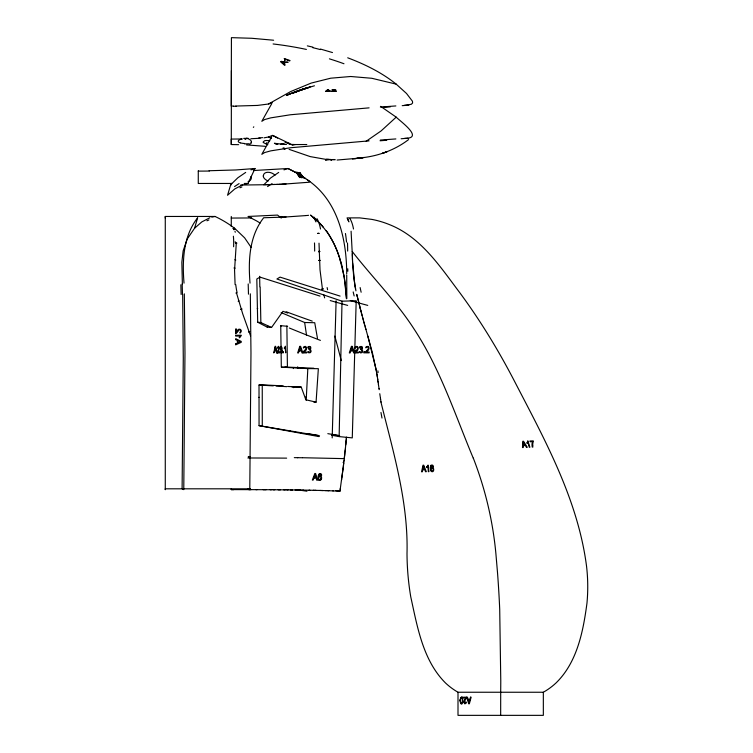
<?xml version="1.0" encoding="UTF-8"?>
<svg xmlns="http://www.w3.org/2000/svg" width="753" height="753" viewBox="0 0 753 753"><rect width="100%" height="100%" fill="white"/><g stroke="black" fill="none" stroke-linecap="round" stroke-linejoin="round"><path stroke-width="1.13" d="M165.274 218.069L165.274 216.459L215.047 216.459A109.138 109.138 0 0 1 234.597 228.263L244.621 237.835L251.116 247.342M231.425 70.65L231.284 144.472L231.246 139.079L241.986 138.976M251.041 489.638L231.275 489.61L231.275 488.81M235.689 333.297L235.698 328.939L236.357 328.939L236.348 332.177A3.2 2.683 -89.5 0 0 236.903 331.593M250.325 293.839L250.975 353.025L249.78 489.638L248.104 488.81M332.186 437.888L336.111 300.767M342.022 301.181L356.197 300.767L352.272 437.888L339.142 436.599L342.022 301.181L276.906 278.996L280.06 277.123L340.083 296.098M231.284 144.548L238.635 144.67M236.291 243.172L234.559 270.092L235.096 284.606M314.707 217.89L314.698 217.768M306.189 400.21L307.826 368.603L318.35 368.669L316.072 402.14L313.85 402.111M280.888 349.053L281.048 349.684M346.333 438.566L346.465 437.088M346.352 438.359L345.749 444.863M346.239 439.639L346.004 442.237M345.919 443.084L345.467 447.724M345.298 449.296L345.486 447.536M308.89 349.053C309.191 349.486 311.789 351.491 309.361 352.319C306.97 349.957 307.356 353.75 310.302 352.658C312.514 350.992 309.314 349.543 310.791 348.328C311.817 345.476 306.151 346.192 308.222 348.121M345.345 448.892L345.062 451.593M360.536 349.053C360.772 349.496 363.558 351.482 360.885 352.329C358.447 349.684 359.2 353.995 361.939 352.658C364.151 350.992 360.941 349.552 362.438 348.328C363.53 345.439 357.769 346.258 359.859 348.121A1.167 0.988 -89.6 0 1 361.336 346.973A1.167 0.988 -89.6 0 1 361.6 348.931M345.203 450.256L344.902 453.005M344.752 454.398L344.93 452.741M344.592 455.8L344.808 453.908M344.676 455.076L344.272 458.633L302.555 457.73M344.545 456.252L344.262 458.624M344.243 458.859L343.999 460.968M344.027 460.732L343.199 467.519M343.622 464.083L343.726 463.227M343.415 465.787L343.519 464.93M343.302 466.653L339.951 491.201L337.419 491.078M343.086 468.385L342.05 476.348M341.806 478.155L341.928 477.251M341.551 479.981L341.674 479.068M340.234 489.299L340.375 488.349M340.092 490.25L339.951 491.201L335.603 490.561M234.767 229.26L233.816 229.731M182.377 284.173L181.85 262.308L183.148 250.862L187.29 238.917L194.556 228.253L197.662 217.749C183.167 236.329 182.179 260.66 184.024 283.128M460.638 698.436L460.469 699.386A9.14 6.466 90 0 0 460.497 701.805L460.695 702.615A1.148 0.809 -90 0 0 462.078 702.634L462.238 701.674A8.33 5.902 -90 0 0 462.21 698.963L462.022 698.285A1.186 0.838 -90 0 0 460.657 698.247M244.734 184.146L247.982 183.468L255.022 168.503L235.811 169.962L209.08 170.743M319.997 296.098L259.983 277.123L256.82 278.996L257.686 322.218L267.193 327.113L267.823 326.105M241.864 309.088L240.649 309.455M271.814 103.538L261.818 121.299L264.67 119.539L270.769 117.863L290.479 114.757L369.092 107.858M271.814 136.538L261.818 154.309L264.67 152.548L270.769 150.864L290.479 147.757L369.092 140.858M237.741 331.612C238.277 330.859 239.313 329.117 240.386 330.078C241.779 331.348 238.23 333.617 240.555 332.807C242.984 329.033 237.844 327.47 236.941 331.546M267.193 327.113L271.541 327.461L282.968 311.318L287.684 313.05M335.066 90.256L333.438 90.793M465.392 699.631L464.168 702.502L464.978 703.151L465.891 701.824L466.408 702.445L465.806 703.547L464.639 703.782L463.537 701.598L465.382 698.633A3.2 2.259 -90 0 0 465.796 697.984L463.5 697.975L463.5 697.193L466.587 697.193M194.556 228.253L201.813 221.909L209.871 217.749M235.698 242.984L236.696 242.852L236.762 243.454M233.976 267.974L235.096 268.153M404.643 138.373C424.513 138.524 400.558 121.553 396.2 117.148L381.112 130.918L366.174 141.253M366.899 350.409C367.803 349.656 369.262 347.924 367.812 346.973C366.334 347.039 364.96 349.11 366.269 346.606C370.015 345.081 369.648 350.286 366.909 351.416A3.2 2.692 -89.6 0 0 366.419 352.065L369.149 352.065L369.149 352.837L365.487 352.856A1.44 1.214 -89.6 0 1 365.563 352.291M284.295 58.583L290.065 60.56L289.604 60.974L285.34 59.223A5.026 3.04 -0.1 0 1 285.208 60.362L284.587 60.099M327.461 159.241L329.08 159.25M335.847 90.341L334.172 90.897M326.877 159.024L325.494 160.191L329.758 159.645L331.659 160.173L330.078 159.307M408.568 139.597C394.6 150.327 377.422 156.379 359.962 157.97M235.811 106.051L257.498 105.429L268.501 104.008L290.63 91.574L311.177 83.084L330.736 78.19L350.71 76.495L371.813 78.284L396.2 84.138L406.526 93.494L412.456 101.25L412.597 103.029L411.317 104.281L403.994 105.401M272.219 135.474L268.614 136.98L271.551 138.58M272.144 102.521L268.652 103.97M381.056 402.535C393.254 452.026 408.38 501.846 407.006 553.511A268.925 268.925 0 0 0 410.771 596.922C417.378 626.901 422.904 660.494 445.597 683.065A65.53 65.53 0 0 0 458.003 692.242L543.337 692.252L546.038 690.642A65.21 65.21 0 0 0 555.93 683.046C577.222 662.414 583.208 631.334 586.973 603.115A176.296 176.296 0 0 0 586.549 566.256C578.022 500.303 545.577 441.173 515.419 383.023C499.22 351.613 480.894 321.286 459.885 292.842C440.204 266.75 420.993 236.997 389.245 224.526A91.922 91.922 0 0 0 371.86 219.396L359.689 217.881L347.048 217.89L348.667 221.203M245.694 172.418L237.863 177.764L230.672 184.749L227.557 195.253L234.814 188.909L242.871 184.739M278.695 172.418L270.478 178.094L263.861 184.749M287.241 143.296L288.964 143.211L290.046 144.228M321.926 289.143L323.169 288.888M323.159 288.926L321.964 289.161M235.887 293.049L237.101 292.776A57.087 39.702 81.5 0 1 235.736 284.559M286.394 95.424L291.082 93.391M286.498 95.386L291.195 93.363M286.582 95.349L295.967 91.471L291.289 93.334M291.872 93.56L305.982 88.299L296.513 91.621M292.315 93.353L296.983 91.433M300.758 89.776L296.089 91.461L310.123 86.887M250.975 169.858L255.003 168.512M283.975 169.858L288.023 168.503L294.432 171.722M296.004 91.828L305.436 88.478M318.83 251.333L319.837 251.389M305.238 88.327L300.598 89.852L314.443 85.795M304.231 88.863L300.127 90.266L309.634 87.254L304.231 88.863L304.852 88.666M249.055 331.555L249.676 331.555L248.471 332.026M211.734 217.146L215.029 216.469M268.576 136.99L263.992 137.846M241.327 309.078L241.845 309.012M334.012 90.934L333.617 91.038A3.2 0.847 0.9 0 0 333.042 91.207M234.654 228.761L233.901 228.573L233.486 229.288M238.927 300.871L238.164 301.256M285.011 142.345L286.931 142.684M319.498 251.756L319.244 251.775M322.444 289.096L320.016 269.828L319.008 243.181M319.008 251.295L319.761 251.351M337.071 160.041L357.562 158.281M352.489 158.987L358.739 158.13M354.823 158.667L361.769 157.735M357.731 158.262L362.617 157.631M247.982 183.468L244.207 183.459M358.55 158.158L363.398 157.537M359.294 158.055L364.094 157.462M248.81 143.767L244.781 143.87A5.262 0.932 3.7 0 1 244.471 143.851M309.379 182.217L284.625 184.061M308.57 215.311L307.836 215.386M307.28 215.443L306.367 215.537M306.038 215.574L284.625 217.062M260.124 138.241L250.843 138.74M380.369 107.048L395.871 105.938M380.369 140.049L395.871 138.938M286.036 183.986L282.46 184.156M286.036 216.986L282.46 217.165M527.844 441.013L529.896 447.197L529.265 447.226L527.985 442.387A5.026 3.68 59.4 0 1 526.968 443.348L526.789 442.632A4.076 2.984 59.4 0 0 527.881 441.032M283.184 184.127L283.909 184.09M283.184 217.128L283.909 217.099M281.556 184.193L282.704 184.146M281.556 217.203L282.704 217.146M280.229 184.25L281.716 184.193M281.716 217.193L263.672 217.749C249.149 236.338 248.217 260.651 250.024 283.128M280.229 217.259L280.973 217.222M279.222 184.297L280.398 184.25M277.932 184.344L279.467 184.287M276.822 184.381L278.026 184.344M277.16 184.372L274.365 184.466M273.113 184.504L274.798 184.457M257.724 308.617L257.244 308.626M271.579 184.551L273.198 184.504M270.581 184.579L271.861 184.541M253.366 170.536L288.004 168.512L296.946 173.115M269.103 184.617L270.76 184.579M269.301 184.617L265.376 184.711M266.694 184.683L268.002 184.645M245.798 138.891L244.894 138.91M264.039 184.739L265.743 184.701M264.237 184.739L240.64 185.04M251.671 217.946L231.275 218.069M306.8 144.538L293.133 144.538M233.458 106.069L231.246 106.079L231.425 37.65L251.737 38.281L273.621 40.229M332.986 91.235L336.271 91.424L331.922 91.442M332.393 159.551L334.454 159.542M258.778 397.349L259.211 397.349M231.698 183.459L198.274 183.459L198.274 170.799M250.062 456.723L248.264 456.723L249.855 457.429M250.495 488.81L165.274 488.81L165.274 489.61L165.274 216.459M231.275 489.61L233.769 489.61M248.603 489.629L257.112 489.657M255.907 489.657L271.409 489.732M263.098 489.685L266.12 489.704M291.966 386.957L301.238 387.098L305.869 399.777L316.072 402.14M270.158 489.723L274.77 489.761M291.298 144.529L294.442 144.557L291.759 144.529M273.151 489.751L285.208 489.855M278.168 489.789L280.417 489.808M294.301 457.645L297.661 457.673M283.749 489.836L288.088 489.883M292.672 144.538L295.43 144.567M286.893 489.874L292.324 489.93L290.216 489.902M291.863 489.93L300.466 490.043M295.101 489.968L296.682 489.987M293.454 144.548L291.486 144.51M299.807 490.034L303.393 490.099M302.857 490.09L314.255 490.316M309.003 490.203L309.907 490.222M235.077 259.785L235.793 260.058L235.256 259.794M281.161 312.608L304.654 322.5L314.735 322.726L317.446 338.238M313.361 490.288L315.921 490.354M315.046 490.335L320.656 490.476M286.535 144.397L281.584 144.237L285.029 144.407L282.573 144.275M319.865 490.457L326.331 490.645M321.38 490.495L322.858 490.532M281.142 349.665L281.81 350.559L281.528 352.103L280.003 351.152L281.123 352.997L282.29 351.133L281.443 346.361L280.38 346.709L280.455 348.121A1.167 0.621 89.7 0 1 281.377 346.973A1.167 0.621 89.7 0 1 281.556 348.931M325.654 490.617L328.863 490.73M327.621 490.683L333.297 490.9M281.584 144.237L283.956 144.35M280.587 144.209L282.893 144.284L274.412 143.277L277.509 144.284M343.048 462.351L343.632 462.37M332.798 490.881L337.739 491.097M301.238 387.098L287.806 386.477M246.579 144.934L265.254 146.308M306.415 397.198L305.718 397.142L306.292 397.189M286.874 325.983L287.42 367.37L281.311 367.163L280.737 325.673L287.655 326.313M281.556 367.172L307.826 368.603M319.564 435.846L259.06 425.652L259.013 385.028L273.273 385.865M276.097 386.025L286.865 386.656M259.013 385.028L262.251 385.225L262.279 426.358M319.743 480.301L319.15 480.188M297.708 172.296L301.332 177.764L298.574 173.51A5.026 1.158 54.5 0 0 299.562 174.338L299.157 173.708M276.182 143.757L276.991 143.842L275.033 143.625M326.727 159.523L310.189 156.596L289.114 149.358M257.686 322.218L260.858 322.585L271.541 327.461M297.153 489.77L306.951 491.201M339.65 435.846L331.706 434.547M281.669 61.906L284.756 62.377L283.495 63.497L282.375 62.537A8.481 5.12 -0.1 0 0 281.462 61.868M331.555 435.215L339.142 436.599M259.06 425.652L319.065 436.599M307.328 45.867L312.9 47.138M320.458 49.058L332.468 52.55M240.452 341.815L237.948 340.723L237.948 342.954L239.473 342.276A8.481 7.125 -89.5 0 1 240.631 341.881M347.707 57.802C364.951 64.316 381.771 72.542 396.2 84.138M276.097 143.644L277.782 144.36M292.766 145.084L272.511 135.352L277.575 138.025M288.757 143.748L289.274 144.209M280.737 325.673L281.434 326.002M294.611 171.825L299.43 174.574M297.124 173.218L307.45 179.807M380.632 106.352L396.2 117.148M299.6 174.677L301.708 175.967M301.878 176.08L305.671 178.574M328.204 89.993L329.438 90.737L327.207 90.746L327.762 90.266A8.481 2.24 0.9 0 0 328.063 89.899M307.365 179.751L308.118 180.287M308.033 180.231L308.626 180.654M308.711 180.711L309.295 181.144M308.881 180.833L309.878 181.577M309.756 181.482C338.417 202.453 346.662 240.122 346.709 273.828M335.076 90.115C329.277 90.181 332.722 89.061 335.932 90.162M283.947 147.88L285.189 148.915L284.672 149.376L283.053 147.983M281.274 218.078L277.537 215.076L248.048 216.459L256.349 220.789A109.769 109.769 0 0 1 260.105 223.057M318.66 479.859L318.519 479.708A2.033 1.713 -81.6 0 1 318.18 479.096L318.077 476.188L319.037 473.995A1.92 1.61 -81.6 0 1 319.564 473.684L320.769 473.703A1.675 1.402 -81.6 0 1 321.54 474.569L321.663 475.256L320.985 475.303A1.61 1.346 -81.6 0 0 320.75 474.55M323.329 227.302L322.369 226.173A74.246 74.246 0 0 0 319.376 222.888L310.537 215.076L314.829 218.568A76.834 76.834 0 0 1 316.204 219.801L319.376 222.888A77.644 77.644 0 0 1 322.369 226.173L326.077 230.813M352.253 251.521C372.519 277.575 396.031 301.078 413.99 328.91C440.204 368.697 454.991 414.479 473.251 458.153M263.399 142.543L267.259 144.604A5.403 1.167 10.3 0 0 267.814 144.68M314.293 218.295L315.921 221.89M299.976 173.218L301.256 175.647L301.915 175.703L300.739 174.197A8.481 1.948 54.5 0 1 299.882 173.049M523.467 442.18L525.02 444.863L523.288 444.948L523.363 443.225A8.481 6.203 59.4 0 0 523.335 441.917M347.613 218.859L348.15 219.97M348.244 220.177L348.921 221.89M430.697 470.55L430.245 467.66L430.848 465.429A1.92 1.468 81.5 0 1 431.29 465.109L432.391 465.09A1.675 1.28 81.5 0 1 433.191 465.909L433.389 466.596L432.777 466.672A1.61 1.233 81.5 0 0 432.476 465.928A1.129 0.866 81.5 0 0 431.337 465.881M250.58 335.932L242.682 313.756L236.48 292.898M339.264 256.641L344.215 276.586L346.502 298.772L345.109 282.573L342.191 266.731A130.401 130.401 0 0 0 341.156 262.778L340.714 261.225M433.521 468.564L433.69 469.42A2.541 1.948 81.5 0 1 433.53 470.7A1.995 1.534 81.5 0 1 432.269 471.707L431.714 471.604A1.986 1.515 81.5 0 1 430.735 470.597M423.497 466.088L424.551 469.044L422.838 469.081L423.224 467.265A8.481 6.495 81.5 0 0 423.431 465.881M293.416 387.042L293.623 387.682M234.983 231.303L235.265 232.253M365.854 329.108L372.406 352.79L376.425 371.276M365.525 327.96L365.949 329.447M367.859 336.102L376.161 369.817M365.196 326.811L365.638 328.364M334.85 336.102L341.269 360.583M364.716 325.108L365.327 327.282M364.414 324.025L364.866 325.654M364.104 322.933L364.546 324.505M363.803 321.842L364.217 323.348M363.501 320.75L363.897 322.19M363.2 319.649L363.577 321.032M363.257 319.865L362.598 317.455M362.937 318.707L361.384 312.853M351.858 347.237L352.79 350.22L350.907 350.23L351.472 348.413A8.481 7.125 -89.6 0 0 351.811 347.029M300.221 347.237L301.144 350.22L299.261 350.23L299.835 348.413A8.481 7.125 -89.6 0 0 300.165 347.029M335.311 159.73L331.593 159.551M362.014 315.253L360.593 309.709M357.59 297.736L358.221 300.212M357.27 296.494L358.532 301.445M360.875 310.82L361.158 311.93M324.628 297.877L323.875 294.922M357.317 296.654L356.809 294.63M357.167 296.061L356.743 294.367M358.362 300.767L358.682 302.047M360.311 308.598L360.781 310.49M358.644 301.887L358.927 303.017M360.48 309.295L359.134 303.864M358.833 302.65L360.329 308.692M468.987 702.888L468.215 699.904L469.797 699.904L469.317 701.721A8.481 6.005 -90 0 0 469.034 703.095M277.095 352.912L275.617 346.333L275.118 346.333L273.81 352.941L274.676 350.936L276.144 350.926L276.567 352.922L279.551 352.893L279.542 352.122L277.829 352.131A3.2 1.694 89.7 0 1 278.13 351.472L279.504 348.394L278.535 346.286L277.311 347.867L277.725 348.281L278.328 346.954L278.996 347.547L278.111 350.465A5.779 3.068 89.7 0 0 277.226 352.291M293.218 367.502L293.444 368.575M355.934 290.856L353.825 278.168L352.602 262.769M315.225 474.428L315.978 477.411L314.095 477.383L314.773 475.585A8.481 7.125 -81.6 0 0 315.187 474.211M355.557 289.03L355.322 287.825M355.096 286.629L355.209 287.222M376.265 370.401L377.112 375.389M354.889 285.425L354.992 286.027M376.575 372.161L376.679 372.744M275.4 347.237L275.993 350.22L274.807 350.23L275.156 348.413A8.481 4.499 89.7 0 0 275.363 347.029M376.876 373.921L377.592 378.486M354.785 284.822L352.555 261.602M377.253 376.274L377.347 376.867M304.654 322.5L306.527 335.141M379.776 393.706L380.481 398.469M377.526 378.053L377.79 379.851M379.041 388.67L379.192 389.659M378.411 384.275L379.06 388.802M380.453 398.281L380.604 399.325M377.695 379.239L378.458 384.576M380.576 399.165L380.914 401.565M377.978 381.206L378.119 382.223M380.914 401.518L381.018 402.262M351.086 231.218L352.319 254.269M426.706 466.747L426.763 467.528M352.508 260.425L352.564 261.818M352.517 260.66L352.31 253.789M352.489 259.86L352.432 258.166M352.395 257.046L352.413 257.611M352.376 256.491L352.329 254.815M182.668 294.263L183.28 358.39L182.104 488.81L183.77 489.638L184.974 353.025L184.325 293.839M260.858 322.585L260.152 287.185M297.708 366.815L297.727 368.264M346.822 298.433L346.719 275.033M284.389 347.886L284.389 348.667A5.026 2.673 89.7 0 0 285.246 347.688L285.707 352.846L285.396 346.22A4.076 2.165 89.7 0 1 284.37 347.82M543.337 692.252L543.337 715.35L458.003 715.35L458.003 692.242M500.67 715.35L500.698 690.642A66.584 0.922 89.4 0 0 500.773 680.863L499.71 609.29A165.453 24.529 86.5 0 0 497.479 572.242L495.898 553.728A355.924 341.184 39.3 0 0 473.308 458.135M231.275 183.318L231.275 184.88M231.275 216.459L231.275 226.54M466.756 697.297A4.396 3.116 -90 0 1 465.326 699.443M281.471 348.752A1.675 0.885 89.7 0 1 280.954 349.053M277.236 352.912A1.44 0.762 89.7 0 1 277.283 352.348M365.487 352.235A5.779 4.857 -89.6 0 1 366.937 350.474M361.468 348.752A1.675 1.402 -89.6 0 1 360.64 349.053M354.804 352.348A1.44 1.214 -89.6 0 0 354.719 352.912L358.39 352.893L358.381 352.122L355.67 352.131A3.2 2.692 -89.6 0 1 356.15 351.472C359.492 350.38 358.372 344.065 355.087 347.208C354.776 349.665 355.651 346.54 356.997 347.011C358.513 347.858 357.063 349.74 356.141 350.465A5.779 4.857 -89.6 0 0 354.719 352.291M309.831 348.752A1.675 1.402 -89.6 0 1 309.003 349.053M308.325 348.112A1.167 0.988 -89.6 0 1 309.699 346.973A1.167 0.988 -89.6 0 1 309.963 348.931M303.158 352.348A1.44 1.214 -89.6 0 0 303.082 352.912L306.744 352.893L306.744 352.122L304.024 352.131A3.2 2.692 -89.6 0 1 304.504 351.472C307.666 350.427 306.989 344.262 303.534 347.048C302.97 349.524 303.977 346.775 305.313 347.001C306.895 347.782 305.445 349.75 304.494 350.465A5.779 4.857 -89.6 0 0 303.082 352.291M237.59 331.518A4.396 3.699 -89.5 0 1 235.783 333.541M299.12 173.651A4.076 0.932 54.5 0 1 297.708 172.315M319.517 474.456A1.129 0.951 -81.6 0 1 320.731 474.569M318.801 476.753A3.181 2.673 -81.6 0 1 319.394 474.343M318.688 476.781A1.901 1.6 -81.6 0 1 319.319 476.122A1.948 1.638 -81.6 0 1 320.411 475.971A1.779 1.497 -81.6 0 1 320.976 476.273A2.108 1.77 -81.6 0 1 321.315 476.696A1.967 1.657 -81.6 0 1 321.531 477.223L321.606 478.089A2.541 2.137 -81.6 0 1 321.249 479.36M321.267 479.369A1.995 1.675 -81.6 0 1 318.764 479.887M430.97 468.197A3.181 2.438 81.5 0 1 431.215 465.768M430.876 468.225A1.901 1.459 81.5 0 1 431.365 467.547A1.948 1.497 81.5 0 1 432.344 467.349A1.779 1.365 81.5 0 1 432.89 467.641A2.108 1.61 81.5 0 1 433.257 468.046M433.276 468.046A1.948 1.497 81.5 0 1 433.54 468.564M426.753 467.5A5.026 3.85 81.5 0 0 427.939 466.531L428.316 471.66L428.937 471.651L428.052 465.072A4.076 3.116 81.5 0 1 426.678 466.672M532.729 445.352A10.288 7.53 59.4 0 1 533.35 441.437L533.209 440.863L529.914 441.013L530.112 441.747L532.606 441.625A9.29 6.796 59.4 0 0 532.277 447.084L532.889 447.056A8.556 6.259 59.4 0 1 532.672 445.343M331.894 91.282A4.396 1.158 0.9 0 1 333.541 90.84M284.333 58.574A4.076 2.457 -0.1 0 1 284.512 60.089M239.925 187.798A42.017 8.038 -36.4 0 1 241.892 186.951M234.559 186.575A60.522 8.471 -38.6 0 1 239.096 183.6M209.409 171.044A91.875 10.514 0.1 0 1 198.284 171.11M235.19 241.722A26.195 1.958 77.5 0 1 235.614 243.351M233.383 236.216A41.434 11.502 -78 0 1 233.599 246.739M338.332 435.375A122.108 0.857 9.4 0 1 327.809 433.662M367.746 305.389A121.817 7.323 18.2 0 1 350.324 300.56M206.924 220.808A42.017 8.038 -36.4 0 1 208.892 219.951M180.861 284.785A265.715 40.756 88.7 0 1 181.134 294.508M182.188 283.956A281.716 38.158 88.7 0 1 182.471 294.169M283.213 385.875A207.339 3.916 3 0 1 259.766 384.717M313.822 368.226A163.241 3.445 2.9 0 1 284.898 367.003M320.42 340.384A183.403 18.929 24 0 1 289.35 328.007M312.25 321.136A181.266 15.521 21.4 0 1 286.149 311.751M259.832 286.752A274.525 8.321 88.9 0 1 259.653 276.304M318.255 435.375A122.108 0.857 9.4 0 1 307.723 433.662M347.66 305.389A121.817 7.323 18.2 0 1 330.238 300.56M247.869 457.984A170.959 3.426 0 0 1 286.648 458.135M297.435 457.692A121.506 3.436 -0.1 0 1 302.311 457.739M326.171 230.747A93.57 93.57 0 0 1 339.151 256.679M326.247 230.7A97.231 97.231 0 0 1 340.544 261.263M281.057 216.45A109.138 109.138 0 0 1 282.337 217.062M314.5 242.955A63.779 11.907 -85.9 0 1 314.66 251.078M316.928 218.596A52.004 16.905 -79.4 0 1 320.505 229.006M248.189 283.956A281.716 38.158 88.7 0 1 248.471 294.169M327.583 289.764A68.438 32.172 80.6 0 1 327.131 287.571M354.155 295.957A72.655 41.537 81.8 0 1 353.185 291.919M381.987 418.056A68.184 3.294 82.9 0 1 380.971 412.484M345.448 233.505A49.143 10.024 -90 0 1 346.549 242.127M378.119 372.5A73.333 0.753 81.9 0 1 377.874 370.834M361.139 292.239A68.438 32.172 80.6 0 1 360.132 287.571M347.764 268.736A72.232 1.892 89.3 0 1 347.811 271.287M347.5 242.955A63.779 11.907 -85.9 0 1 347.66 251.078M349.929 218.596A52.004 16.905 -79.4 0 1 353.505 229.006M240.951 139.277A6.937 3.125 6.4 0 1 242.071 139.051M263.343 142.543A8.349 2.673 6.7 0 1 263.23 142.006A8.594 2.73 8.5 0 1 263.258 141.828L264.689 140.707A8.678 3.125 18.7 0 1 266.731 140.529L268.661 140.651A6.946 2.4 18.5 0 1 269.809 140.802M251.38 142.289A8.509 2.635 14.9 0 1 251.351 142.515M246.532 138.223A6.796 3.012 8.2 0 1 251.229 142.261M251.182 142.477A8.782 2.72 14.8 0 1 249.507 144.105M244.565 143.503A5.968 1.073 3.7 0 1 240.781 142.976M240.423 142.938A7.935 2.523 -1.9 0 1 240.951 139.249M244.894 138.853A6.259 2.984 8.1 0 1 245.958 139.004M248.132 138.288A46.037 3.181 0 0 1 243.671 138.392M262.562 137.62A33.716 4.48 2.1 0 1 258.703 137.95M407.994 138.194A120.941 0.8 -4.2 0 1 401.123 138.75M380.067 140.773A52.173 0.678 -4.7 0 1 386.722 140.265M266.176 143.475A54.545 0.969 -50.7 0 1 266.967 142.562M329.409 58.838A206.068 134.411 10.4 0 1 343.97 63.741M312.74 47.655A258.571 228.385 2.3 0 1 320.289 49.566M273.104 43.966A320.637 287.213 1.5 0 1 306.396 49.434M236.103 106.239A41.613 3.228 0 0 1 233.609 106.258M408.945 105.119A120.941 0.781 -4.2 0 1 402.206 105.665M383.409 107.387A53.181 0.819 -4.8 0 1 390.318 106.86M253.347 127.37A56.88 1.092 -50.2 0 1 253.817 126.824M267.569 186.575A60.522 8.471 -38.6 0 1 272.097 183.6M268.247 180.946A6.617 4.443 18.3 0 1 263.437 177.002A6.372 4.104 20 0 1 263.23 175.694M263.456 175.741A6.796 4.358 21.2 0 1 267.663 172.286A6.796 4.358 21.2 0 1 274.977 175.195M251.323 177.124A6.617 4.725 3.9 0 1 248.095 181.671M251.003 176.437A6.617 4.725 9.5 0 1 251.286 177.275M235.67 343.933L235.67 344.865L241.214 342.323L241.214 341.391L235.68 338.69L235.68 339.678L237.355 340.45L237.346 343.208L235.67 343.933M235.689 335.264L235.689 336.073L240.019 336.073A5.026 4.226 -89.5 0 0 239.219 337.702L239.859 337.702A4.076 3.426 -89.5 0 1 241.233 335.753L241.252 335.264L235.689 335.264M459.838 700.299C462.926 713.486 464.309 687.649 459.838 700.299M313.389 217.852C313.728 219.198 315.799 217.843 313.596 218.361C313.201 216.883 315.563 217.005 313.389 217.852M290.037 431.591L290.423 430.707L290.046 431.525M523.279 445.625L523.213 447.517L522.497 447.555L522.817 441.277L523.542 441.249L527.26 447.329L526.488 447.357L525.396 445.522L523.279 445.625M233.138 228.488C234.023 227.51 235.294 228.432 233.148 228.432M317.691 233.411L319.008 233.355L317.691 233.411M318.594 251.511L319.084 251.775L318.613 251.606M234.456 228.611L233.901 229.204L234.456 228.62M422.697 469.787L422.282 471.792L421.567 471.802L423.035 465.203L423.751 465.185L426.311 471.707L425.549 471.726L424.814 469.75L422.697 469.787M470.484 697.193L469.976 699.189L468.018 699.189L467.481 697.193L466.775 697.193L468.686 703.791L469.345 703.791L471.143 697.193L470.484 697.193M299.054 350.936L298.452 352.941L297.67 352.941L299.788 346.333L300.579 346.333L302.857 352.912L302.019 352.922L301.369 350.926L299.054 350.936M350.691 350.936L350.089 352.941L349.307 352.941L351.425 346.333L352.216 346.333L354.503 352.912L353.665 352.922L353.016 350.926L350.691 350.936M313.841 478.089L313.126 480.066L312.344 480.056L314.839 473.515L315.629 473.533L317.54 480.15L316.702 480.132L316.166 478.127L313.841 478.089M318.858 260.416L320.157 260.416L318.886 260.378M327.009 90.944L325.494 91.471L327.564 89.72L331.659 91.452L327.009 90.944M281.17 61.388L280.634 61.859L284.672 65.36L285.189 64.899L283.947 63.864L285.491 62.48L288.135 62.273L281.17 61.388M386.986 151.701L382.355 153.367L386.986 151.701M283.457 351.943L282.968 352.865L283.457 351.943M364.584 351.943L363.803 351.943L363.803 352.865L364.584 352.865L364.584 351.943M296.193 172.164L299.816 177.633L297.059 173.378A5.026 1.158 54.5 0 0 298.047 174.207L297.642 173.585A4.076 0.932 54.5 0 1 296.193 172.192M299.647 172.484L302.104 177.83L301.548 176.23L303.92 177.99L299.647 172.484M320.769 479.03A1.459 1.224 -81.6 0 0 320.072 476.696A1.459 1.224 -81.6 0 0 318.679 478.682A1.459 1.224 -81.6 0 0 320.769 479.03M431.027 468.95A1.459 1.12 81.5 0 0 432.297 470.973A1.459 1.12 81.5 0 0 432.937 468.677A1.459 1.12 81.5 0 0 431.027 468.95"/></g></svg>
